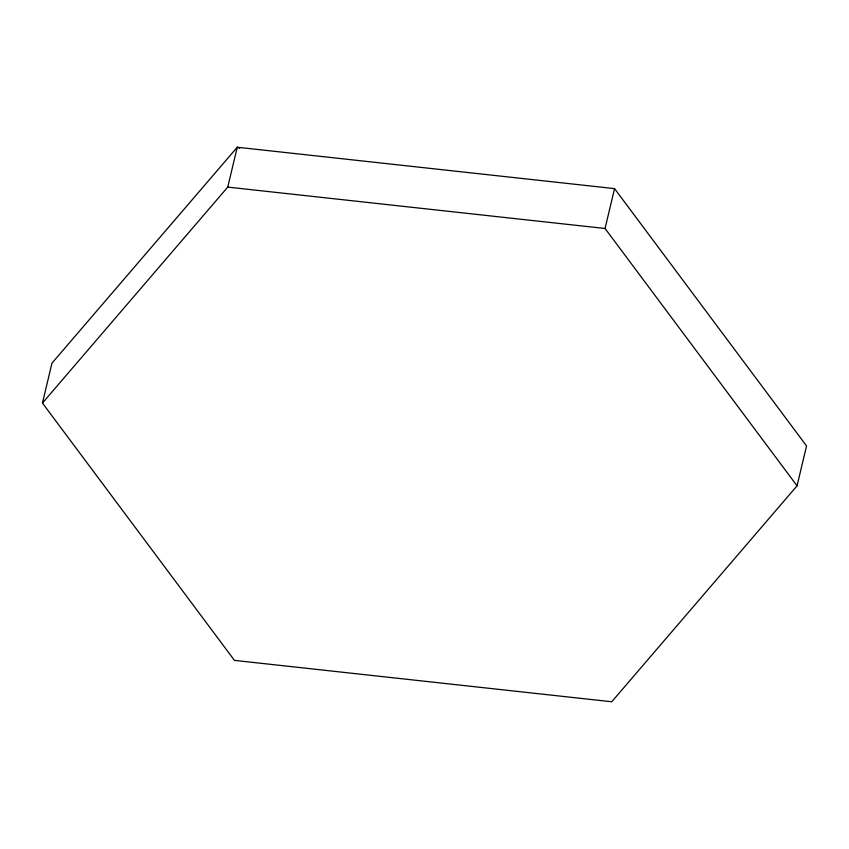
<?xml version="1.0" encoding="UTF-8"?>
<svg xmlns="http://www.w3.org/2000/svg" width="849" height="849" viewBox="0 0 849 849"><rect width="100%" height="100%" fill="white"/><g stroke="black" fill="none" stroke-linecap="round" stroke-linejoin="round"><path stroke-width="1.27" d="M42.45 403.063L51.948 363.181L237.253 147.238L614.549 188.616L806.55 445.937L797.052 485.819L611.747 701.762L234.451 660.384L42.45 403.063L227.755 187.109L237.253 147.238L239.662 148.225M797.052 485.819L605.05 228.487L614.549 188.616M227.755 187.109L605.05 228.487"/></g></svg>
